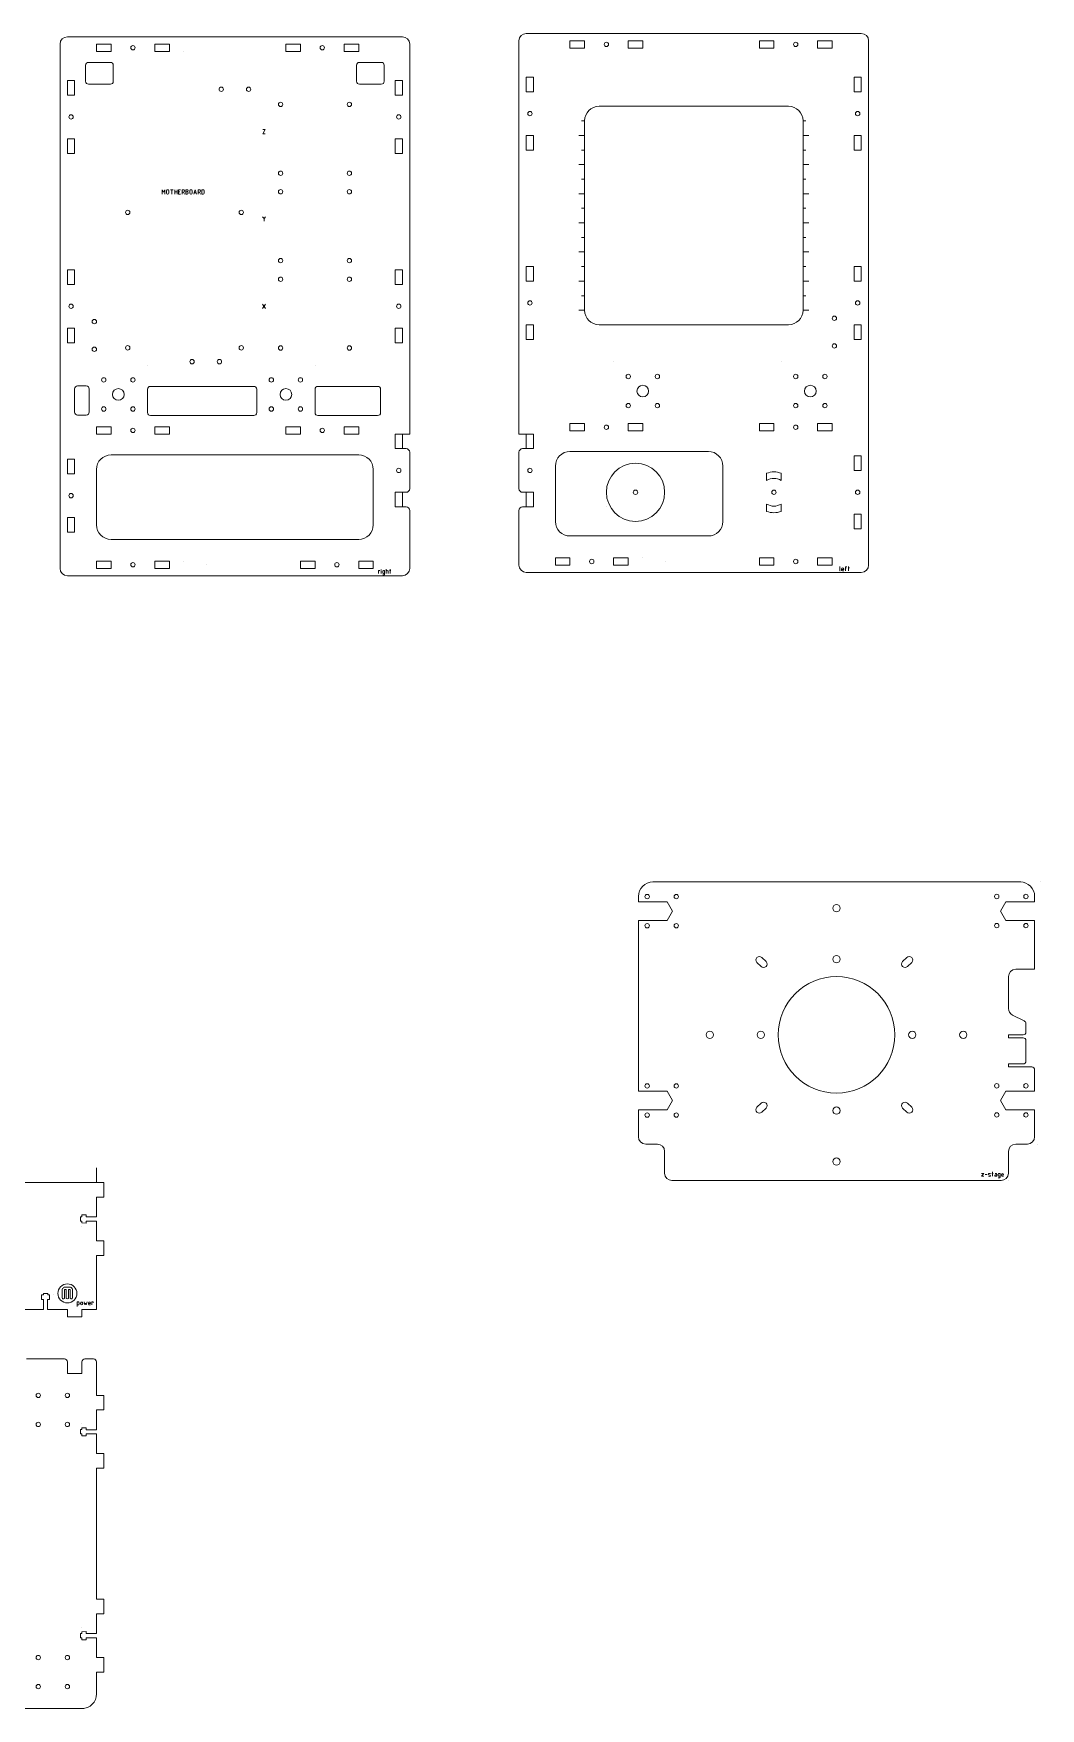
# Model space of a CAD drawing. Header units: millimetres. Extents: x -2155 to -662, y -1565 to -180.
# Drawn here: x -1353 to -662, y -1565 to -415 of the extents above; entities that cross this region are included whole.
import ezdxf

# ---------------------------------------------------------------- set-up
doc = ezdxf.new("R2010")
doc.units = ezdxf.units.MM
doc.layers.get('0').update_dxf_attribs({"linetype": 'CONTINUOUS', "lineweight": 0, "true_color": 0x000000})
doc.layers.add('Drawings', color=4, linetype='CONTINUOUS', lineweight=0, true_color=0x00ffff)

# ---------------------------------------------------------------- blocks, each defined once
blk = doc.blocks.new('slot')
for p, q in [((5, 5), (15, 5)), ((5, 5), (5, 0)), ((5, 0), (15, 0)), ((15, 0), (15, 5)), ((45, 5), (45, 0)), ((45, 5), (55, 5)), ((55, 0), (55, 5)), ((45, 0), (55, 0))]:
    blk.add_line(p, q)
blk.add_circle((30, 2.5), 1.5)
blk = doc.blocks.new('m8 holes')
blk.add_line((-20, 20), (-20, 20))
for centre, radius in [((-10, 10), 1.5), ((0, 0), 4), ((10, 10), 1.5), ((-10, -10), 1.5), ((10, -10), 1.5)]:
    blk.add_circle(centre, radius)
blk = doc.blocks.new('nut cut outs')
for p, q in [((0, 7.4), (-6.4, 3.7)), ((-6.4, 3.7), (-6.4, -3.7)), ((0, 7.4), (6.4, 3.7)), ((6.4, 3.7), (6.4, -3.7)), ((-6.4, -3.7), (-6.4, -16)), ((6.4, -3.7), (6.4, -16))]:
    blk.add_line(p, q)
for centre in [(-10, 10), (10, 10), (-10, -10), (10, -10)]:
    blk.add_circle(centre, 1.5)
blk = doc.blocks.new('tgrips')
for p, q in [((0, 0), (10, 0)), ((10, 5), (20, 5)), ((10, 0), (10, 5)), ((20, 5), (20, 0)), ((20, 0), (33.6, 0)), ((33.6, 0), (33.6, -7)), ((36.4, -7), (36.4, 0)), ((36.4, 0), (50, 0)), ((50, 5), (60, 5)), ((50, 0), (50, 5)), ((60, 5), (60, 0)), ((60, 0), (70, 0)), ((70, 0), (70, 0)), ((32.2, -7), (32.2, -10)), ((33.6, -7), (32.2, -7)), ((32.2, -10), (33.5, -10)), ((33.5, -10), (33.5, -11)), ((33.5, -11), (36.5, -11)), ((37.8, -7), (36.4, -7)), ((36.5, -10), (37.7, -10)), ((36.5, -11), (36.5, -10)), ((37.8, -7), (37.7, -10)), ((40.5, -10), (40.5, -10))]:
    blk.add_line(p, q)
blk = doc.blocks.new('stepperdriverboardholes')
for centre in [(-23.62, 23.62), (23.62, 23.62), (-23.62, -23.62), (23.62, -23.62)]:
    blk.add_circle(centre, 1.5)

msp = doc.modelspace()

# ---------------------------------------------------------------- linework, layer by layer
for p, q in [((-1335, -422.3), (-1335, -782.3)), ((-1100, -417.3), (-1330, -417.3)), ((-1095, -422.3), (-1095, -690)), ((-1020, -420), (-1020, -690)), ((-785, -415), (-1015, -415)), ((-935, -425), (-935, -425)), ((-780, -780), (-780, -420)), ((-1317.5, -447.8), (-1317.5, -436.8)), ((-1315.5, -434.8), (-1300.5, -434.8)), ((-1298.5, -436.8), (-1298.5, -447.8)), ((-1250, -427.3), (-1250, -427.3)), ((-1131.5, -447.8), (-1131.5, -436.8)), ((-1129.5, -434.8), (-1114.5, -434.8)), ((-1112.5, -436.8), (-1112.5, -447.8)), ((-1300.5, -449.8), (-1315.5, -449.8)), ((-1114.5, -449.8), (-1129.5, -449.8)), ((-965, -465), (-835, -465)), ((-975, -605), (-975, -475)), ((-825, -475), (-825, -605)), ((-965, -615), (-835, -615)), ((-1325, -659), (-1325, -675)), ((-1323, -657), (-1317, -657)), ((-1315, -675), (-1315, -659)), ((-1275, -659.3), (-1275, -675.3)), ((-1202, -657.3), (-1273, -657.3)), ((-1200, -675.3), (-1200, -659.3)), ((-1160, -659.3), (-1160, -675.3)), ((-1117, -657.3), (-1158, -657.3)), ((-1115, -675.3), (-1115, -659.3)), ((-1323, -677), (-1317, -677)), ((-1273, -677.3), (-1202, -677.3)), ((-1158, -677.3), (-1117, -677.3)), ((-1095, -690), (-1100, -690)), ((-1015, -690), (-1020, -690)), ((-1097.5, -700), (-1100, -700)), ((-1015, -700), (-1017.5, -700)), ((-1130, -704.3), (-1300, -704.3)), ((-1095, -702.5), (-1095, -727.5)), ((-1020, -702.5), (-1020, -727.5)), ((-995, -712), (-995, -750)), ((-890, -702), (-985, -702)), ((-880, -750), (-880, -712)), ((-1310, -714.3), (-1310, -752.3)), ((-1120, -752.3), (-1120, -714.3)), ((-850, -716.9), (-850, -721.9)), ((-840, -716.9), (-840, -721.9)), ((-1100, -730), (-1097.5, -730)), ((-1015, -730), (-1017.5, -730)), ((-1100, -740), (-1097.5, -740)), ((-1095, -742.5), (-1095, -782.3)), ((-1020, -742.5), (-1020, -780)), ((-1015, -740), (-1017.5, -740)), ((-960, -740), (-960, -740)), ((-850, -738.1), (-850, -743.1)), ((-840, -738.1), (-840, -743.1)), ((-1300, -762.3), (-1130, -762.3)), ((-985, -760), (-890, -760)), ((-1250, -777.2), (-1250, -777.2)), ((-1234.4, -779.7), (-1234.4, -779.7)), ((-935, -775), (-935, -775)), ((-919.4, -777.5), (-919.4, -777.5)), ((-1100, -787.3), (-1330, -787.3)), ((-785, -785), (-1015, -785)), ((-928, -997.5), (-675.5, -997.5)), ((-662, -997.5), (-662, -997.5)), ((-938, -1007.5), (-938, -1011.2)), ((-666, -1011.1), (-666, -1007.5)), ((-938, -1023.9), (-938, -1141.2)), ((-666, -1057.5), (-666, -1023.9)), ((-853.8, -1055.6), (-856.7, -1052.8)), ((-853.3, -1049.4), (-850.4, -1052.2)), ((-756.7, -1052.2), (-753.8, -1049.4)), ((-750.4, -1052.8), (-753.3, -1055.6)), ((-679, -1057.5), (-666, -1057.5)), ((-684, -1062.5), (-684, -1084.4)), ((-681.2, -1088.9), (-673.1, -1092.9)), ((-684, -1102.5), (-684, -1104.5)), ((-674, -1102.5), (-684, -1102.5)), ((-672, -1094.7), (-672, -1100.5)), ((-684, -1104.5), (-674, -1104.5)), ((-672, -1106.5), (-672, -1120.5)), ((-684, -1122.5), (-684, -1124.5)), ((-674, -1122.5), (-684, -1122.5)), ((-684, -1124.5), (-668, -1124.5)), ((-666, -1126.5), (-666, -1141.1)), ((-856.7, -1152.2), (-853.8, -1149.4)), ((-753.3, -1149.4), (-750.4, -1152.2)), ((-938, -1153.9), (-938, -1172.5)), ((-850.4, -1152.8), (-853.3, -1155.6)), ((-753.8, -1155.6), (-756.7, -1152.8)), ((-666, -1172.5), (-666, -1153.9)), ((-933, -1177.5), (-925, -1177.5)), ((-920, -1182.5), (-920, -1197.5)), ((-684, -1197.5), (-684, -1182.5)), ((-679, -1177.5), (-671, -1177.5)), ((-664, -1177.5), (-664, -1177.5)), ((-1364, -1203.9), (-1310, -1203.9)), ((-689, -1202.5), (-915, -1202.5)), ((-684, -1202.5), (-684, -1202.5)), ((-1310, -1263.9), (-1310, -1291.1)), ((-1358, -1325), (-1332, -1325)), ((-1330, -1335), (-1330, -1327)), ((-1320, -1327), (-1320, -1335)), ((-1318, -1325), (-1312, -1325)), ((-1310, -1327), (-1310, -1340)), ((-1320, -1335), (-1330, -1335)), ((-1310, -1400), (-1310, -1410)), ((-1310, -1410), (-1310, -1480)), ((-1310, -1550), (-1310, -1555)), ((-1580, -1565), (-1318.8, -1565))]:
    msp.add_line(p, q)
for centre, radius in [((-1224.4, -453.3), 1.5), ((-1205.6, -453.3), 1.5), ((-1288.6, -537.8), 1.5), ((-1210.6, -537.8), 1.5), ((-803.5, -610.5), 1.5), ((-1311.5, -612.8), 1.5), ((-1311.5, -631.8), 1.5), ((-1288.6, -630.8), 1.5), ((-1210.6, -630.8), 1.5), ((-803.5, -629.5), 1.5), ((-1244.4, -640.3), 1.5), ((-1225.6, -640.3), 1.5), ((-940, -730), 20), ((-940, -730), 1.5), ((-845, -730), 1.5), ((-802, -1015.5), 2.5), ((-802, -1050.5), 2.5), ((-802, -1102.5), 40), ((-889, -1102.5), 2.5), ((-854, -1102.5), 2.5), ((-750, -1102.5), 2.5), ((-715, -1102.5), 2.5), ((-802, -1154.5), 2.5), ((-802, -1189.5), 2.5), ((-1350, -1350), 1.5), ((-1330, -1350), 1.5), ((-1350, -1370), 1.5), ((-1330, -1370), 1.5), ((-1350, -1530), 1.5), ((-1330, -1530), 1.5), ((-1350, -1550), 1.5), ((-1330, -1550), 1.5)]:
    msp.add_circle(centre, radius)
for centre, radius, start, end in [((-1330, -422.3), 5, 90, 180), ((-1100, -422.3), 5, 0, 90), ((-1015, -420), 5, 90, 180), ((-785, -420), 5, 0, 90), ((-1315.5, -436.8), 2, 90, 180), ((-1300.5, -436.8), 2, 360, 90), ((-1129.5, -436.8), 2, 90, 180), ((-1114.5, -436.8), 2, 360, 90), ((-1315.5, -447.8), 2, 180, 270), ((-1300.5, -447.8), 2, 270, 360), ((-1129.5, -447.8), 2, 180, 270), ((-1114.5, -447.8), 2, 270, 360), ((-965, -475), 10, 90, 180), ((-835, -475), 10, 0, 90), ((-965, -605), 10, 180, 270), ((-835, -605), 10, 270, 0), ((-1323, -659), 2, 90, 180), ((-1317, -659), 2, 0, 90), ((-1273, -659.3), 2, 90, 180), ((-1202, -659.3), 2, 0, 90), ((-1158, -659.3), 2, 90, 180), ((-1117, -659.3), 2, 0, 90), ((-1323, -675), 2, 180, 270), ((-1317, -675), 2, 270, 0), ((-1273, -675.3), 2, 180, 270), ((-1202, -675.3), 2, 270, 0), ((-1158, -675.3), 2, 180, 270), ((-1117, -675.3), 2, 270, 0), ((-1097.5, -702.5), 2.5, 0, 90), ((-1017.5, -702.5), 2.5, 90, 180), ((-1300, -714.3), 10, 90, 180), ((-1130, -714.3), 10, 0, 90), ((-985, -712), 10, 90, 180), ((-890, -712), 10, 0, 90), ((-845, -730), 14, 69.0752, 110.9248), ((-845, -730), 9.5, 58.2431, 121.7569), ((-1097.5, -727.5), 2.5, 270.3318, 0), ((-1017.5, -727.5), 2.5, 180, 270), ((-1097.5, -742.5), 2.5, 0, 90), ((-1017.5, -742.5), 2.5, 90, 180), ((-845, -730), 9.5, 238.2431, 301.7569), ((-845, -730), 14, 249.0752, 290.9248), ((-1300, -752.3), 10, 180, 270), ((-1130, -752.3), 10, 270, 0), ((-985, -750), 10, 180, 270), ((-890, -750), 10, 270, 0), ((-1015, -780), 5, 180, 270), ((-785, -780), 5, 270, 0), ((-1330, -782.3), 5, 180, 270), ((-1100, -782.3), 5, 270, 0), ((-928, -1007.5), 10, 90, 180), ((-676, -1007.5), 10, 360, 90), ((-855, -1051.1), 2.4, 45, 225), ((-852.1, -1053.9), 2.4, 225, 45), ((-755, -1053.9), 2.4, 135, 315), ((-752.1, -1051.1), 2.4, 315, 135), ((-679, -1062.5), 5, 90, 180), ((-679, -1084.4), 5, 180, 243.4349), ((-674, -1100.5), 2, 270, 0), ((-674, -1094.7), 2, 0, 63.4349), ((-674, -1106.5), 2, 0, 90), ((-674, -1120.5), 2, 270, 0), ((-668, -1126.5), 2, 0.0091, 90), ((-852.1, -1151.1), 2.4, 315, 135), ((-755, -1151.1), 2.4, 45, 225), ((-855, -1153.9), 2.4, 135, 315), ((-752.1, -1153.9), 2.4, 225, 45), ((-933, -1172.5), 5, 180, 270), ((-671, -1172.5), 5, 270, 360), ((-925, -1182.5), 5, 360, 90), ((-679, -1182.5), 5, 90, 180), ((-915, -1197.5), 5, 180, 270), ((-689, -1197.5), 5, 270, 360), ((-1332, -1327), 2, 0, 90), ((-1318, -1327), 2, 90, 180), ((-1312, -1327), 2, 0, 90), ((-1320, -1555), 10, 270, 360)]:
    msp.add_arc(centre, radius, start, end)
at = {"layer": 'Drawings'}
for p, q in [((-1195.8, -480.8), (-1194.2, -480.8)), ((-1194.2, -480.8), (-1195.8, -483.8)), ((-975, -475), (-977, -475)), ((-823, -475), (-825, -475)), ((-1195.8, -483.8), (-1194.2, -483.8)), ((-975, -485), (-979, -485)), ((-821, -485), (-825, -485)), ((-975, -505), (-979, -505)), ((-975, -495), (-977, -495)), ((-823, -495), (-825, -495)), ((-821, -505), (-825, -505)), ((-975, -515), (-977, -515)), ((-823, -515), (-825, -515)), ((-1265, -525.3), (-1265, -522.3)), ((-1265, -522.3), (-1264, -523.9)), ((-1264, -523.9), (-1263, -522.3)), ((-1263, -522.3), (-1263, -525.3)), ((-1262, -524.6), (-1262, -522.9)), ((-1261.3, -522.3), (-1261, -522.3)), ((-1261, -525.3), (-1261.3, -525.3)), ((-1260.3, -522.9), (-1260.3, -524.6)), ((-1259.3, -522.3), (-1257.3, -522.3)), ((-1258.3, -522.3), (-1258.3, -525.3)), ((-1256.3, -522.3), (-1256.3, -525.3)), ((-1256.3, -523.6), (-1254.7, -523.6)), ((-1254.7, -525.3), (-1254.7, -522.3)), ((-1252.3, -522.3), (-1253.7, -522.3)), ((-1253.7, -522.3), (-1253.7, -525.3)), ((-1253.7, -523.6), (-1252.7, -523.6)), ((-1253.7, -525.3), (-1252.3, -525.3)), ((-1251.3, -525.3), (-1251.3, -522.3)), ((-1251.3, -522.3), (-1250.3, -522.3)), ((-1250.3, -523.9), (-1251.3, -523.9)), ((-1250.3, -523.9), (-1249.7, -525.3)), ((-1249.7, -522.9), (-1249.7, -523.3)), ((-1248.7, -525.3), (-1248.7, -522.3)), ((-1248.7, -522.3), (-1247.8, -522.3)), ((-1248.7, -523.6), (-1247.8, -523.6)), ((-1247.8, -525.3), (-1248.7, -525.3)), ((-1247, -524.4), (-1247, -524.5)), ((-1246, -524.6), (-1246, -522.9)), ((-1245.3, -522.3), (-1245, -522.3)), ((-1245, -525.3), (-1245.3, -525.3)), ((-1244.3, -522.9), (-1244.3, -524.6)), ((-1243.3, -525.3), (-1242.3, -522.3)), ((-1243.1, -524.4), (-1241.6, -524.4)), ((-1242.3, -522.3), (-1241.3, -525.3)), ((-1240.3, -525.3), (-1240.3, -522.3)), ((-1240.3, -522.3), (-1239.3, -522.3)), ((-1239.3, -523.9), (-1240.3, -523.9)), ((-1239.3, -523.9), (-1238.7, -525.3)), ((-1238.7, -522.9), (-1238.7, -523.3)), ((-1236.7, -522.3), (-1237.7, -522.3)), ((-1237.7, -522.3), (-1237.7, -525.3)), ((-1237.7, -525.3), (-1236.7, -525.3)), ((-1236, -524.6), (-1236, -522.9)), ((-975, -525), (-979, -525)), ((-821, -525), (-825, -525)), ((-975, -535), (-977, -535)), ((-823, -535), (-825, -535)), ((-1196, -540.8), (-1195, -542.1)), ((-1195, -542.1), (-1194, -540.8)), ((-1195, -542.1), (-1195, -543.8)), ((-975, -545), (-979, -545)), ((-821, -545), (-825, -545)), ((-975, -555), (-977, -555)), ((-823, -555), (-825, -555)), ((-975, -565), (-979, -565)), ((-821, -565), (-825, -565)), ((-823, -575), (-825, -575)), ((-975, -585), (-979, -585)), ((-975, -575), (-977, -575)), ((-821, -585), (-825, -585)), ((-975, -595), (-977, -595)), ((-823, -595), (-825, -595)), ((-1196, -600.8), (-1194, -603.8)), ((-1196, -603.8), (-1194, -600.8)), ((-975, -605), (-979, -605)), ((-821, -605), (-825, -605)), ((-799.8, -780.9), (-799.8, -783.6)), ((-796.1, -781.9), (-795.1, -781.9)), ((-795.8, -783.9), (-795.8, -781.4)), ((-795.3, -780.9), (-795.1, -780.9)), ((-794.1, -781.9), (-793.1, -781.9)), ((-793.8, -780.9), (-793.8, -783.9)), ((-1116.5, -785.7), (-1116.5, -783.7)), ((-1116.5, -783.7), (-1115.9, -783.7)), ((-1114.5, -782.9), (-1114.5, -782.7)), ((-1114.5, -785.7), (-1114.5, -783.7)), ((-1113.5, -784.2), (-1113.5, -785.2)), ((-1113.5, -786.7), (-1112.7, -786.7)), ((-1112.2, -783.7), (-1113, -783.7)), ((-1113, -785.7), (-1112.2, -785.7)), ((-1112.2, -786.2), (-1112.2, -783.7)), ((-1111.2, -782.7), (-1111.2, -785.7)), ((-1111.2, -783.7), (-1110.4, -783.7)), ((-1109.9, -784.2), (-1109.9, -785.7)), ((-1108.9, -783.7), (-1107.9, -783.7)), ((-1108.5, -782.7), (-1108.5, -785.7)), ((-798.5, -782.6), (-798.5, -783.4)), ((-798.5, -782.9), (-797.1, -782.9)), ((-798, -783.9), (-797.1, -783.9)), ((-797.1, -782.9), (-797.1, -782.6)), ((-702.4, -1197.6), (-701, -1197.6)), ((-701, -1197.6), (-702.4, -1199.6)), ((-702.4, -1199.6), (-701, -1199.6)), ((-700, -1198.3), (-698.7, -1198.3)), ((-697.4, -1198.5), (-696.6, -1198.8)), ((-695.4, -1197.6), (-694.4, -1197.6)), ((-695, -1196.6), (-695, -1199.6)), ((-693.2, -1197.6), (-692.5, -1197.6)), ((-692.9, -1198.6), (-692, -1198.6)), ((-692, -1199.6), (-692.9, -1199.6)), ((-692, -1198.1), (-692, -1199.6)), ((-691, -1198.1), (-691, -1199.1)), ((-691, -1200.6), (-690.2, -1200.6)), ((-689.7, -1197.6), (-690.5, -1197.6)), ((-690.5, -1199.6), (-689.7, -1199.6)), ((-689.7, -1200.1), (-689.7, -1197.6)), ((-688.7, -1198.3), (-688.7, -1199.1)), ((-688.7, -1198.6), (-687.4, -1198.6)), ((-688.2, -1199.6), (-687.4, -1199.6)), ((-687.4, -1198.6), (-687.4, -1198.3)), ((-1322.4, -1285.9), (-1323.2, -1285.9)), ((-1323.2, -1285.9), (-1323.2, -1288.9)), ((-1323.2, -1287.9), (-1322.4, -1287.9)), ((-1321.9, -1287.4), (-1321.9, -1286.4)), ((-1320.9, -1286.6), (-1320.9, -1287.2)), ((-1319.5, -1287.2), (-1319.5, -1286.6)), ((-1318.5, -1285.9), (-1318, -1287.9)), ((-1318, -1287.9), (-1317.5, -1286.6)), ((-1317.5, -1286.6), (-1317, -1287.9)), ((-1317, -1287.9), (-1316.5, -1285.9)), ((-1315.5, -1286.6), (-1315.5, -1287.4)), ((-1315.5, -1286.9), (-1314.2, -1286.9)), ((-1315, -1287.9), (-1314.2, -1287.9)), ((-1314.2, -1286.9), (-1314.2, -1286.6)), ((-1313.2, -1287.9), (-1313.2, -1285.9)), ((-1313.2, -1285.9), (-1312.5, -1285.9))]:
    msp.add_line(p, q, dxfattribs=at)
at = {"layer": 'Drawings', "lineweight": 5}
for p, q in [((-1333.2, -1283.7), (-1333.2, -1283.7)), ((-1331.4, -1277.4), (-1332, -1277.4)), ((-1332, -1277.4), (-1332, -1280.4)), ((-1330.8, -1277.4), (-1331.4, -1277.4)), ((-1330.8, -1280.4), (-1330.8, -1277.4)), ((-1330.8, -1283.4), (-1330.8, -1280.4)), ((-1330.5, -1283.6), (-1330.8, -1283.4)), ((-1329.3, -1283.4), (-1329.5, -1283.6)), ((-1329.2, -1280.4), (-1329.3, -1283.4)), ((-1328.6, -1277.4), (-1329.2, -1277.4)), ((-1329.2, -1277.4), (-1329.2, -1280.4)), ((-1328, -1277.4), (-1328.6, -1277.4)), ((-1328, -1280.4), (-1328, -1277.4))]:
    msp.add_line(p, q, dxfattribs=at)
at = {"layer": 'Drawings'}
msp.add_circle((-1330, -1280), 6.52, dxfattribs=at)
for centre, radius, start, end in [((-1261.3, -522.9), 0.667, 90, 180), ((-1261.3, -524.6), 0.667, 180, 270), ((-1261, -522.9), 0.667, 0, 90), ((-1261, -524.6), 0.667, 270, 0), ((-1250.3, -522.9), 0.667, 0, 90), ((-1250.3, -523.3), 0.667, 270, 0), ((-1247.8, -522.9), 0.667, 270, 90), ((-1247.8, -524.4), 0.8, 0, 90), ((-1247.8, -524.5), 0.8, 270, 0), ((-1245.3, -522.9), 0.667, 90, 180), ((-1245.3, -524.6), 0.667, 180, 270), ((-1245, -522.9), 0.667, 0, 90), ((-1245, -524.6), 0.667, 270, 0), ((-1239.3, -522.9), 0.667, 0, 90), ((-1239.3, -523.3), 0.667, 270, 0), ((-1236.7, -522.9), 0.667, 0, 90), ((-1236.7, -524.6), 0.667, 270, 0), ((-797.8, -782.6), 0.667, 0, 180), ((-795.3, -781.4), 0.5, 90, 180), ((-1115.9, -784), 0.333, 0, 90), ((-1113, -784.2), 0.5, 90, 180), ((-1113, -785.2), 0.5, 180, 270), ((-1112.7, -786.2), 0.5, 270, 0), ((-1110.4, -784.2), 0.5, 0, 90), ((-799.5, -783.6), 0.333, 180, 270), ((-798, -783.4), 0.5, 180, 270), ((-697.3, -1198.1), 0.4, 108.275, 247.791), ((-697.1, -1198.3), 1.35, 243.098, 288.276), ((-697, -1199), 1.35, 63.0974, 108.276), ((-696.8, -1199.2), 0.4, 288.275, 67.7912), ((-692.9, -1199.1), 0.5, 90, 270), ((-692.5, -1198.1), 0.5, 0, 90), ((-690.5, -1198.1), 0.5, 90, 180), ((-690.5, -1199.1), 0.5, 180, 270), ((-690.2, -1200.1), 0.5, 270, 0), ((-688, -1198.3), 0.667, 0, 180), ((-688.2, -1199.1), 0.5, 180, 270), ((-1322.4, -1286.4), 0.5, 0, 90), ((-1322.4, -1287.4), 0.5, 270, 0), ((-1320.2, -1286.6), 0.667, 0, 180), ((-1320.2, -1287.2), 0.667, 180, 0), ((-1314.9, -1286.6), 0.667, 0, 180), ((-1315, -1287.4), 0.5, 180, 270), ((-1312.5, -1286.2), 0.333, 0, 90)]:
    msp.add_arc(centre, radius, start, end, dxfattribs=at)
at = {"layer": 'Drawings', "lineweight": 5}
for points in [[(-1333.6, -1280.3), (-1333.6, -1277.1), (-1333.5, -1276.9), (-1333, -1276.3)], [(-1333, -1276.3), (-1332.5, -1275.8), (-1332.2, -1275.7), (-1330, -1275.7)], [(-1330, -1275.7), (-1327.9, -1275.7), (-1327.5, -1275.8), (-1327, -1276.3)], [(-1327, -1276.3), (-1326.5, -1276.8), (-1326.5, -1277), (-1326.5, -1280.3)], [(-1333.2, -1283.7), (-1333.5, -1283.5), (-1333.6, -1283.2), (-1333.6, -1280.3)], [(-1332, -1283.5), (-1332.1, -1283.8), (-1332.8, -1283.9), (-1333.2, -1283.7)], [(-1332, -1280.4), (-1332, -1282), (-1332, -1283.4), (-1332, -1283.5)], [(-1329.5, -1283.6), (-1329.8, -1283.9), (-1330.2, -1283.9), (-1330.5, -1283.6)], [(-1328, -1283.5), (-1328, -1283.4), (-1328, -1282), (-1328, -1280.4)], [(-1326.9, -1283.7), (-1327.2, -1283.9), (-1327.9, -1283.8), (-1328, -1283.5)], [(-1326.5, -1280.3), (-1326.5, -1283.3), (-1326.5, -1283.5), (-1326.9, -1283.7)]]:
    msp.add_open_spline(points, degree=3, dxfattribs=at)

# ---------------------------------------------------------------- block references
for name, p, rotation in [('slot', (-1315, -427.3), 360), ('slot', (-1185, -427.3), 360), ('slot', (-990, -425), 360), ('slot', (-860, -425), 360), ('slot', (-1330, -442.3), 270), ('slot', (-1100, -502.3), 90), ('slot', (-1015, -440), 270), ('slot', (-785, -500), 90), ('slot', (-1015, -570), 270), ('slot', (-785, -630), 90), ('slot', (-1330, -572.3), 270), ('slot', (-1100, -632.3), 90), ('slot', (-1100, -745), 90), ('slot', (-1015, -685), 270), ('slot', (-1330, -702.3), 270), ('slot', (-785, -760), 90), ('nut cut outs', (-922, -1017.6), 270), ('nut cut outs', (-682, -1017.5), 90), ('nut cut outs', (-922, -1147.6), 270), ('nut cut outs', (-682, -1147.5), 90), ('tgrips', (-1310, -1193.9), 270)]:
    msp.add_blockref(name, p, dxfattribs=dict(rotation=rotation))
for name, p in [('stepperdriverboardholes', (-1160, -487.3)), ('stepperdriverboardholes', (-1160, -547.3)), ('stepperdriverboardholes', (-1160, -607.3)), ('m8 holes', (-935, -660.5)), ('m8 holes', (-820, -660.5)), ('slot', (-990, -687.8)), ('slot', (-860, -687.8))]:
    msp.add_blockref(name, p)
at = {"yscale": -1}
for name, p, rotation in [('m8 holes', (-1295, -662.8), 180), ('m8 holes', (-1180, -662.8), 180), ('slot', (-1255, -690), 180), ('slot', (-1125, -690), 180), ('tgrips', (-1380, -1291.1), 360), ('tgrips', (-1310, -1410), 90), ('tgrips', (-1310, -1550), 90)]:
    msp.add_blockref(name, p, dxfattribs=dict(at, rotation=rotation))
for p in [(-1315, -777.2), (-1175, -777.2), (-1000, -775), (-860, -775)]:
    msp.add_blockref('slot', p, dxfattribs=at)

doc.saveas('drawing.dxf')
